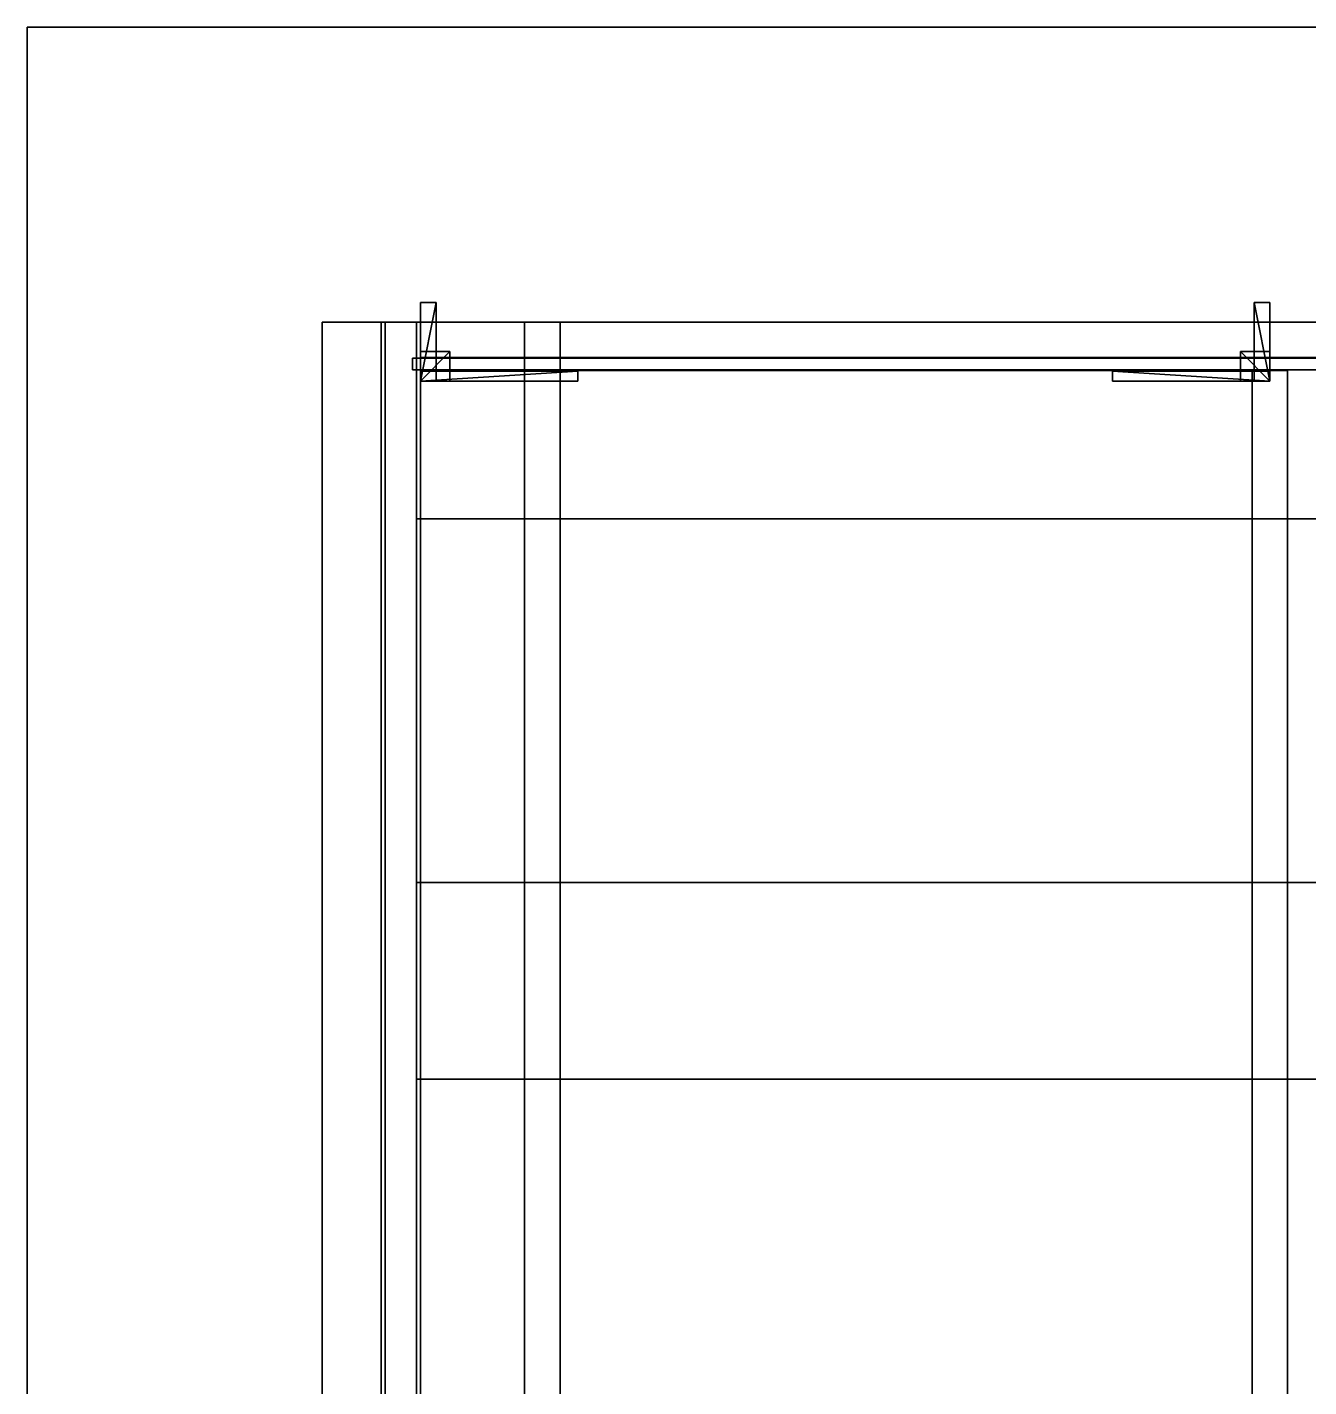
# Model space of a CAD drawing. Extents: x 0 to 5507, y -6518 to 0.
# Drawn here: x 0 to 652, y -692 to 0 of the extents above; entities that cross this region are included whole.
import ezdxf

# ---------------------------------------------------------------- set-up
doc = ezdxf.new("R2010")
doc.units = 0
for name, color, linetype in [('LAYER0', 7, 'CONTINUOUS'), ('LAYER183', 7, 'CONTINUOUS'), ('LAYER221', 7, 'CONTINUOUS'), ('LAYER223', 2, 'CONTINUOUS'), ('LAYER224', 7, 'CONTINUOUS'), ('LAYER225', 253, 'CONTINUOUS'), ('LAYER226', 253, 'CONTINUOUS'), ('LAYER227', 253, 'CONTINUOUS'), ('LAYER228', 253, 'CONTINUOUS'), ('LAYER229', 253, 'CONTINUOUS'), ('LAYER230', 253, 'CONTINUOUS'), ('LAYER239', 2, 'CONTINUOUS'), ('LAYER240', 7, 'CONTINUOUS'), ('LAYER241', 253, 'CONTINUOUS'), ('LAYER242', 253, 'CONTINUOUS'), ('LAYER243', 253, 'CONTINUOUS'), ('LAYER244', 253, 'CONTINUOUS'), ('LAYER245', 253, 'CONTINUOUS'), ('LAYER246', 253, 'CONTINUOUS'), ('LAYER247', 7, 'CONTINUOUS'), ('LAYER248', 7, 'CONTINUOUS'), ('LAYER263', 7, 'CONTINUOUS'), ('LAYER264', 7, 'CONTINUOUS'), ('LAYER265', 7, 'CONTINUOUS'), ('LAYER266', 7, 'CONTINUOUS'), ('LAYER267', 7, 'CONTINUOUS'), ('LAYER268', 7, 'CONTINUOUS'), ('LAYER270', 7, 'CONTINUOUS'), ('LAYER584', 7, 'CONTINUOUS'), ('LAYER585', 254, 'CONTINUOUS'), ('LAYER589', 7, 'CONTINUOUS')]:
    doc.layers.add(name, color=color, linetype=linetype)

msp = doc.modelspace()

# ---------------------------------------------------------------- linework, layer by layer
at = {"layer": 'LAYER0', "invisible_edges": 1}
for points in [[(5507, 0), (0, -6518), (0, 0), (5507, 0)], [(0, 0, 5), (5507, 0), (0, 0), (0, 0, 5)], [(5507, 0), (0, 0, 5), (5507, 0, 5), (5507, 0)], [(0, 0, 5), (0, -6518), (0, -6518, 5), (0, 0, 5)], [(0, -6518), (0, 0, 5), (0, 0), (0, -6518)], [(5507, -6518, 5), (0, 0, 5), (0, -6518, 5), (5507, -6518, 5)], [(0, 0, 5), (5507, -6518, 5), (5507, 0, 5), (0, 0, 5)], [(0, -6518), (5507, 0), (5507, -6518), (0, -6518)]]:
    msp.add_3dface(points, dxfattribs=at)
at = {"layer": 'LAYER183'}
for points, invisible_edges in [([(0, 0, 5), (150, -150, 5), (0, -3849, 5), (0, 0, 5)], 3), ([(150, -150, 5), (0, 0, 5), (1916, 0, 5), (150, -150, 5)], 5), ([(0, 0, 2340), (1916, 0, 5), (0, 0, 5), (0, 0, 2340)], 1), ([(1916, 0, 5), (0, 0, 2340), (1916, 0, 2340), (1916, 0, 5)], 1), ([(0, 0, 2340), (0, -3849, 5), (0, -3849, 2340), (0, 0, 2340)], 1), ([(0, -3849, 5), (0, 0, 2340), (0, 0, 5), (0, -3849, 5)], 1), ([(150, -3849, 2340), (0, 0, 2340), (0, -3849, 2340), (150, -3849, 2340)], 1), ([(0, 0, 2340), (150, -3849, 2340), (150, -150, 2340), (0, 0, 2340)], 5), ([(0, 0, 2340), (150, -150, 2340), (1916, 0, 2340), (0, 0, 2340)], 3), ([(150, -150, 5), (1916, 0, 5), (1766, -150, 5), (150, -150, 5)], 3), ([(1916, 0, 2340), (150, -150, 2340), (1766, -150, 2340), (1916, 0, 2340)], 5), ([(150, -3849, 5), (0, -3849, 5), (150, -150, 5), (150, -3849, 5)], 2), ([(150, -150, 5), (150, -3849, 2340), (150, -3849, 5), (150, -150, 5)], 1), ([(150, -3849, 2340), (150, -150, 5), (150, -150, 2340), (150, -3849, 2340)], 1), ([(1766, -150, 2340), (150, -150, 5), (1766, -150, 5), (1766, -150, 2340)], 1), ([(150, -150, 5), (1766, -150, 2340), (150, -150, 2340), (150, -150, 5)], 1)]:
    msp.add_3dface(points, dxfattribs=dict(at, invisible_edges=invisible_edges))
at = {"layer": 'LAYER221', "invisible_edges": 1}
for points in [[(181.9999, -150, 905), (199.9999, -800, 905), (181.9999, -800, 905), (181.9999, -150, 905)], [(199.9999, -800, 905), (181.9999, -150, 905), (199.9999, -150, 905), (199.9999, -800, 905)], [(199.9999, -150, 2290), (181.9999, -800, 2290), (199.9999, -800, 2290), (199.9999, -150, 2290)], [(181.9999, -800, 2290), (199.9999, -150, 2290), (181.9999, -150, 2290), (181.9999, -800, 2290)], [(181.9999, -150, 905), (199.9999, -150, 2290), (199.9999, -150, 905), (181.9999, -150, 905)], [(199.9999, -150, 2290), (181.9999, -150, 905), (181.9999, -150, 2290), (199.9999, -150, 2290)], [(181.9999, -800, 2290), (181.9999, -150, 905), (181.9999, -800, 905), (181.9999, -800, 2290)], [(181.9999, -150, 905), (181.9999, -800, 2290), (181.9999, -150, 2290), (181.9999, -150, 905)], [(199.9999, -150, 2290), (199.9999, -800, 905), (199.9999, -150, 905), (199.9999, -150, 2290)], [(199.9999, -800, 905), (199.9999, -150, 2290), (199.9999, -800, 2290), (199.9999, -800, 905)]]:
    msp.add_3dface(points, dxfattribs=at)
at = {"layer": 'LAYER223'}
for points in [[(279.9999, -180, 2259.5), (279.9999, -175, 2259.5), (199.9999, -180, 2259.5), (279.9999, -180, 2259.5)], [(199.9999, -180, 2259.5), (279.9999, -175, 2259.5), (199.9999, -175, 2259.5), (199.9999, -180, 2259.5)], [(199.9999, -180, 2259.5), (199.9999, -175, 2259.5), (199.9999, -180, 2236.5), (199.9999, -180, 2259.5)], [(199.9999, -180, 2236.5), (199.9999, -175, 2259.5), (199.9999, -175, 2236.5), (199.9999, -180, 2236.5)], [(279.9999, -180, 2236.5), (199.9999, -180, 2236.5), (279.9999, -175, 2236.5), (279.9999, -180, 2236.5)], [(279.9999, -175, 2236.5), (199.9999, -180, 2236.5), (199.9999, -175, 2236.5), (279.9999, -175, 2236.5)], [(279.9999, -175, 2236.5), (199.9999, -175, 2236.5), (279.9999, -175, 2259.5), (279.9999, -175, 2236.5)], [(279.9999, -175, 2259.5), (199.9999, -175, 2236.5), (199.9999, -175, 2259.5), (279.9999, -175, 2259.5)], [(279.9999, -180, 2236.5), (279.9999, -175, 2236.5), (279.9999, -180, 2259.5), (279.9999, -180, 2236.5)], [(279.9999, -180, 2259.5), (279.9999, -175, 2236.5), (279.9999, -175, 2259.5), (279.9999, -180, 2259.5)], [(279.9999, -180, 2259.5), (199.9999, -180, 2259.5), (279.9999, -180, 2236.5), (279.9999, -180, 2259.5)], [(279.9999, -180, 2236.5), (199.9999, -180, 2259.5), (199.9999, -180, 2236.5), (279.9999, -180, 2236.5)]]:
    msp.add_3dface(points, dxfattribs=at)
at = {"layer": 'LAYER224', "invisible_edges": 1}
for points in [[(199.9999, -175, 2259.5), (279.9999, -180, 2259.5), (279.9999, -175, 2259.5), (199.9999, -175, 2259.5)], [(279.9999, -180, 2259.5), (199.9999, -175, 2259.5), (199.9999, -180, 2259.5), (279.9999, -180, 2259.5)], [(199.9999, -180, 2236.5), (279.9999, -175, 2236.5), (279.9999, -180, 2236.5), (199.9999, -180, 2236.5)], [(279.9999, -175, 2236.5), (199.9999, -180, 2236.5), (199.9999, -175, 2236.5), (279.9999, -175, 2236.5)], [(199.9999, -175, 2259.5), (199.9999, -180, 2236.5), (199.9999, -180, 2259.5), (199.9999, -175, 2259.5)], [(199.9999, -180, 2236.5), (199.9999, -175, 2259.5), (199.9999, -175, 2236.5), (199.9999, -180, 2236.5)], [(279.9999, -175, 2236.5), (199.9999, -175, 2259.5), (279.9999, -175, 2259.5), (279.9999, -175, 2236.5)], [(199.9999, -175, 2259.5), (279.9999, -175, 2236.5), (199.9999, -175, 2236.5), (199.9999, -175, 2259.5)], [(279.9999, -175, 2236.5), (279.9999, -180, 2259.5), (279.9999, -180, 2236.5), (279.9999, -175, 2236.5)], [(279.9999, -180, 2259.5), (279.9999, -175, 2236.5), (279.9999, -175, 2259.5), (279.9999, -180, 2259.5)], [(199.9999, -180, 2236.5), (279.9999, -180, 2259.5), (199.9999, -180, 2259.5), (199.9999, -180, 2236.5)], [(279.9999, -180, 2259.5), (199.9999, -180, 2236.5), (279.9999, -180, 2236.5), (279.9999, -180, 2259.5)]]:
    msp.add_3dface(points, dxfattribs=at)
at = {"layer": 'LAYER225'}
for points in [[(214.9999, -180, 2259.5), (214.9999, -165, 2259.5), (199.9999, -180, 2259.5), (214.9999, -180, 2259.5)], [(199.9999, -180, 2259.5), (214.9999, -165, 2259.5), (199.9999, -165, 2259.5), (199.9999, -180, 2259.5)], [(199.9999, -180, 2259.5), (199.9999, -165, 2259.5), (199.9999, -180, 2244.5), (199.9999, -180, 2259.5)], [(199.9999, -180, 2244.5), (199.9999, -165, 2259.5), (199.9999, -165, 2244.5), (199.9999, -180, 2244.5)], [(214.9999, -180, 2244.5), (199.9999, -180, 2244.5), (214.9999, -165, 2244.5), (214.9999, -180, 2244.5)], [(214.9999, -165, 2244.5), (199.9999, -180, 2244.5), (199.9999, -165, 2244.5), (214.9999, -165, 2244.5)], [(214.9999, -165, 2244.5), (199.9999, -165, 2244.5), (214.9999, -165, 2259.5), (214.9999, -165, 2244.5)], [(214.9999, -165, 2259.5), (199.9999, -165, 2244.5), (199.9999, -165, 2259.5), (214.9999, -165, 2259.5)], [(214.9999, -180, 2244.5), (214.9999, -165, 2244.5), (214.9999, -180, 2259.5), (214.9999, -180, 2244.5)], [(214.9999, -180, 2259.5), (214.9999, -165, 2244.5), (214.9999, -165, 2259.5), (214.9999, -180, 2259.5)], [(214.9999, -180, 2259.5), (199.9999, -180, 2259.5), (214.9999, -180, 2244.5), (214.9999, -180, 2259.5)], [(214.9999, -180, 2244.5), (199.9999, -180, 2259.5), (199.9999, -180, 2244.5), (214.9999, -180, 2244.5)]]:
    msp.add_3dface(points, dxfattribs=at)
at = {"layer": 'LAYER226'}
for points in [[(214.9999, -180, 2259.5), (214.9999, -165, 2259.5), (199.9999, -180, 2259.5), (214.9999, -180, 2259.5)], [(199.9999, -180, 2259.5), (214.9999, -165, 2259.5), (199.9999, -165, 2259.5), (199.9999, -180, 2259.5)], [(199.9999, -180, 2259.5), (199.9999, -165, 2259.5), (199.9999, -180, 2244.5), (199.9999, -180, 2259.5)], [(199.9999, -180, 2244.5), (199.9999, -165, 2259.5), (199.9999, -165, 2244.5), (199.9999, -180, 2244.5)], [(214.9999, -180, 2244.5), (199.9999, -180, 2244.5), (214.9999, -165, 2244.5), (214.9999, -180, 2244.5)], [(214.9999, -165, 2244.5), (199.9999, -180, 2244.5), (199.9999, -165, 2244.5), (214.9999, -165, 2244.5)], [(214.9999, -165, 2244.5), (199.9999, -165, 2244.5), (214.9999, -165, 2259.5), (214.9999, -165, 2244.5)], [(214.9999, -165, 2259.5), (199.9999, -165, 2244.5), (199.9999, -165, 2259.5), (214.9999, -165, 2259.5)], [(214.9999, -180, 2244.5), (214.9999, -165, 2244.5), (214.9999, -180, 2259.5), (214.9999, -180, 2244.5)], [(214.9999, -180, 2259.5), (214.9999, -165, 2244.5), (214.9999, -165, 2259.5), (214.9999, -180, 2259.5)], [(214.9999, -180, 2259.5), (199.9999, -180, 2259.5), (214.9999, -180, 2244.5), (214.9999, -180, 2259.5)], [(214.9999, -180, 2244.5), (199.9999, -180, 2259.5), (199.9999, -180, 2244.5), (214.9999, -180, 2244.5)]]:
    msp.add_3dface(points, dxfattribs=at)
at = {"layer": 'LAYER227'}
for points in [[(214.9999, -180, 2259.5), (214.9999, -165, 2259.5), (199.9999, -180, 2259.5), (214.9999, -180, 2259.5)], [(199.9999, -180, 2259.5), (214.9999, -165, 2259.5), (199.9999, -165, 2259.5), (199.9999, -180, 2259.5)], [(199.9999, -180, 2259.5), (199.9999, -165, 2259.5), (199.9999, -180, 2244.5), (199.9999, -180, 2259.5)], [(199.9999, -180, 2244.5), (199.9999, -165, 2259.5), (199.9999, -165, 2244.5), (199.9999, -180, 2244.5)], [(214.9999, -180, 2244.5), (199.9999, -180, 2244.5), (214.9999, -165, 2244.5), (214.9999, -180, 2244.5)], [(214.9999, -165, 2244.5), (199.9999, -180, 2244.5), (199.9999, -165, 2244.5), (214.9999, -165, 2244.5)], [(214.9999, -165, 2244.5), (199.9999, -165, 2244.5), (214.9999, -165, 2259.5), (214.9999, -165, 2244.5)], [(214.9999, -165, 2259.5), (199.9999, -165, 2244.5), (199.9999, -165, 2259.5), (214.9999, -165, 2259.5)], [(214.9999, -180, 2244.5), (214.9999, -165, 2244.5), (214.9999, -180, 2259.5), (214.9999, -180, 2244.5)], [(214.9999, -180, 2259.5), (214.9999, -165, 2244.5), (214.9999, -165, 2259.5), (214.9999, -180, 2259.5)], [(214.9999, -180, 2259.5), (199.9999, -180, 2259.5), (214.9999, -180, 2244.5), (214.9999, -180, 2259.5)], [(214.9999, -180, 2244.5), (199.9999, -180, 2259.5), (199.9999, -180, 2244.5), (214.9999, -180, 2244.5)]]:
    msp.add_3dface(points, dxfattribs=at)
at = {"layer": 'LAYER228'}
for points in [[(214.9999, -180, 2259.5), (214.9999, -165, 2259.5), (199.9999, -180, 2259.5), (214.9999, -180, 2259.5)], [(199.9999, -180, 2259.5), (214.9999, -165, 2259.5), (199.9999, -165, 2259.5), (199.9999, -180, 2259.5)], [(199.9999, -180, 2259.5), (199.9999, -165, 2259.5), (199.9999, -180, 2244.5), (199.9999, -180, 2259.5)], [(199.9999, -180, 2244.5), (199.9999, -165, 2259.5), (199.9999, -165, 2244.5), (199.9999, -180, 2244.5)], [(214.9999, -180, 2244.5), (199.9999, -180, 2244.5), (214.9999, -165, 2244.5), (214.9999, -180, 2244.5)], [(214.9999, -165, 2244.5), (199.9999, -180, 2244.5), (199.9999, -165, 2244.5), (214.9999, -165, 2244.5)], [(214.9999, -165, 2244.5), (199.9999, -165, 2244.5), (214.9999, -165, 2259.5), (214.9999, -165, 2244.5)], [(214.9999, -165, 2259.5), (199.9999, -165, 2244.5), (199.9999, -165, 2259.5), (214.9999, -165, 2259.5)], [(214.9999, -180, 2244.5), (214.9999, -165, 2244.5), (214.9999, -180, 2259.5), (214.9999, -180, 2244.5)], [(214.9999, -180, 2259.5), (214.9999, -165, 2244.5), (214.9999, -165, 2259.5), (214.9999, -180, 2259.5)], [(214.9999, -180, 2259.5), (199.9999, -180, 2259.5), (214.9999, -180, 2244.5), (214.9999, -180, 2259.5)], [(214.9999, -180, 2244.5), (199.9999, -180, 2259.5), (199.9999, -180, 2244.5), (214.9999, -180, 2244.5)]]:
    msp.add_3dface(points, dxfattribs=at)
at = {"layer": 'LAYER229'}
for points in [[(207.9999, -180, 2259.5), (207.9999, -140, 2259.5), (199.9999, -180, 2259.5), (207.9999, -180, 2259.5)], [(199.9999, -180, 2259.5), (207.9999, -140, 2259.5), (199.9999, -140, 2259.5), (199.9999, -180, 2259.5)], [(199.9999, -180, 2259.5), (199.9999, -140, 2259.5), (199.9999, -180, 2251.5), (199.9999, -180, 2259.5)], [(199.9999, -180, 2251.5), (199.9999, -140, 2259.5), (199.9999, -140, 2251.5), (199.9999, -180, 2251.5)], [(207.9999, -180, 2251.5), (199.9999, -180, 2251.5), (207.9999, -140, 2251.5), (207.9999, -180, 2251.5)], [(207.9999, -140, 2251.5), (199.9999, -180, 2251.5), (199.9999, -140, 2251.5), (207.9999, -140, 2251.5)], [(207.9999, -140, 2251.5), (199.9999, -140, 2251.5), (207.9999, -140, 2259.5), (207.9999, -140, 2251.5)], [(207.9999, -140, 2259.5), (199.9999, -140, 2251.5), (199.9999, -140, 2259.5), (207.9999, -140, 2259.5)], [(207.9999, -180, 2251.5), (207.9999, -140, 2251.5), (207.9999, -180, 2259.5), (207.9999, -180, 2251.5)], [(207.9999, -180, 2259.5), (207.9999, -140, 2251.5), (207.9999, -140, 2259.5), (207.9999, -180, 2259.5)], [(207.9999, -180, 2259.5), (199.9999, -180, 2259.5), (207.9999, -180, 2251.5), (207.9999, -180, 2259.5)], [(207.9999, -180, 2251.5), (199.9999, -180, 2259.5), (199.9999, -180, 2251.5), (207.9999, -180, 2251.5)]]:
    msp.add_3dface(points, dxfattribs=at)
at = {"layer": 'LAYER230'}
for points in [[(279.9999, -180, 2259.5), (279.9999, -175, 2259.5), (199.9999, -180, 2259.5), (279.9999, -180, 2259.5)], [(199.9999, -180, 2259.5), (279.9999, -175, 2259.5), (199.9999, -175, 2259.5), (199.9999, -180, 2259.5)], [(199.9999, -180, 2259.5), (199.9999, -175, 2259.5), (199.9999, -180, 2243.5), (199.9999, -180, 2259.5)], [(199.9999, -180, 2243.5), (199.9999, -175, 2259.5), (199.9999, -175, 2243.5), (199.9999, -180, 2243.5)], [(279.9999, -180, 2243.5), (199.9999, -180, 2243.5), (279.9999, -175, 2243.5), (279.9999, -180, 2243.5)], [(279.9999, -175, 2243.5), (199.9999, -180, 2243.5), (199.9999, -175, 2243.5), (279.9999, -175, 2243.5)], [(279.9999, -175, 2243.5), (199.9999, -175, 2243.5), (279.9999, -175, 2259.5), (279.9999, -175, 2243.5)], [(279.9999, -175, 2259.5), (199.9999, -175, 2243.5), (199.9999, -175, 2259.5), (279.9999, -175, 2259.5)], [(279.9999, -180, 2243.5), (279.9999, -175, 2243.5), (279.9999, -180, 2259.5), (279.9999, -180, 2243.5)], [(279.9999, -180, 2259.5), (279.9999, -175, 2243.5), (279.9999, -175, 2259.5), (279.9999, -180, 2259.5)], [(279.9999, -180, 2259.5), (199.9999, -180, 2259.5), (279.9999, -180, 2243.5), (279.9999, -180, 2259.5)], [(279.9999, -180, 2243.5), (199.9999, -180, 2259.5), (199.9999, -180, 2243.5), (279.9999, -180, 2243.5)]]:
    msp.add_3dface(points, dxfattribs=at)
at = {"layer": 'LAYER239'}
for points in [[(551.9999, -180, 2259.5), (551.9999, -175, 2236.5), (551.9999, -180, 2236.5), (551.9999, -180, 2259.5)], [(551.9999, -175, 2259.5), (551.9999, -175, 2236.5), (551.9999, -180, 2259.5), (551.9999, -175, 2259.5)], [(631.9999, -180, 2259.5), (551.9999, -175, 2259.5), (551.9999, -180, 2259.5), (631.9999, -180, 2259.5)], [(631.9999, -175, 2259.5), (551.9999, -175, 2259.5), (631.9999, -180, 2259.5), (631.9999, -175, 2259.5)], [(551.9999, -175, 2236.5), (631.9999, -180, 2236.5), (551.9999, -180, 2236.5), (551.9999, -175, 2236.5)], [(631.9999, -175, 2236.5), (631.9999, -180, 2236.5), (551.9999, -175, 2236.5), (631.9999, -175, 2236.5)], [(551.9999, -175, 2259.5), (631.9999, -175, 2236.5), (551.9999, -175, 2236.5), (551.9999, -175, 2259.5)], [(631.9999, -175, 2259.5), (631.9999, -175, 2236.5), (551.9999, -175, 2259.5), (631.9999, -175, 2259.5)], [(631.9999, -180, 2236.5), (631.9999, -175, 2259.5), (631.9999, -180, 2259.5), (631.9999, -180, 2236.5)], [(631.9999, -175, 2236.5), (631.9999, -175, 2259.5), (631.9999, -180, 2236.5), (631.9999, -175, 2236.5)], [(551.9999, -180, 2236.5), (631.9999, -180, 2259.5), (551.9999, -180, 2259.5), (551.9999, -180, 2236.5)], [(631.9999, -180, 2236.5), (631.9999, -180, 2259.5), (551.9999, -180, 2236.5), (631.9999, -180, 2236.5)]]:
    msp.add_3dface(points, dxfattribs=at)
at = {"layer": 'LAYER240', "invisible_edges": 1}
for points in [[(631.9999, -180, 2259.5), (551.9999, -175, 2259.5), (551.9999, -180, 2259.5), (631.9999, -180, 2259.5)], [(551.9999, -175, 2259.5), (631.9999, -180, 2259.5), (631.9999, -175, 2259.5), (551.9999, -175, 2259.5)], [(551.9999, -175, 2259.5), (551.9999, -180, 2236.5), (551.9999, -180, 2259.5), (551.9999, -175, 2259.5)], [(551.9999, -180, 2236.5), (551.9999, -175, 2259.5), (551.9999, -175, 2236.5), (551.9999, -180, 2236.5)], [(631.9999, -175, 2236.5), (551.9999, -180, 2236.5), (551.9999, -175, 2236.5), (631.9999, -175, 2236.5)], [(551.9999, -180, 2236.5), (631.9999, -175, 2236.5), (631.9999, -180, 2236.5), (551.9999, -180, 2236.5)], [(551.9999, -175, 2259.5), (631.9999, -175, 2236.5), (551.9999, -175, 2236.5), (551.9999, -175, 2259.5)], [(631.9999, -175, 2236.5), (551.9999, -175, 2259.5), (631.9999, -175, 2259.5), (631.9999, -175, 2236.5)], [(631.9999, -175, 2236.5), (631.9999, -180, 2259.5), (631.9999, -180, 2236.5), (631.9999, -175, 2236.5)], [(631.9999, -180, 2259.5), (631.9999, -175, 2236.5), (631.9999, -175, 2259.5), (631.9999, -180, 2259.5)], [(631.9999, -180, 2259.5), (551.9999, -180, 2236.5), (631.9999, -180, 2236.5), (631.9999, -180, 2259.5)], [(551.9999, -180, 2236.5), (631.9999, -180, 2259.5), (551.9999, -180, 2259.5), (551.9999, -180, 2236.5)]]:
    msp.add_3dface(points, dxfattribs=at)
at = {"layer": 'LAYER241'}
for points in [[(616.9999, -180, 2259.5), (616.9999, -165, 2244.5), (616.9999, -180, 2244.5), (616.9999, -180, 2259.5)], [(616.9999, -165, 2259.5), (616.9999, -165, 2244.5), (616.9999, -180, 2259.5), (616.9999, -165, 2259.5)], [(631.9999, -180, 2259.5), (616.9999, -165, 2259.5), (616.9999, -180, 2259.5), (631.9999, -180, 2259.5)], [(631.9999, -165, 2259.5), (616.9999, -165, 2259.5), (631.9999, -180, 2259.5), (631.9999, -165, 2259.5)], [(616.9999, -165, 2244.5), (631.9999, -180, 2244.5), (616.9999, -180, 2244.5), (616.9999, -165, 2244.5)], [(631.9999, -165, 2244.5), (631.9999, -180, 2244.5), (616.9999, -165, 2244.5), (631.9999, -165, 2244.5)], [(616.9999, -165, 2259.5), (631.9999, -165, 2244.5), (616.9999, -165, 2244.5), (616.9999, -165, 2259.5)], [(631.9999, -165, 2259.5), (631.9999, -165, 2244.5), (616.9999, -165, 2259.5), (631.9999, -165, 2259.5)], [(631.9999, -180, 2244.5), (631.9999, -165, 2259.5), (631.9999, -180, 2259.5), (631.9999, -180, 2244.5)], [(631.9999, -165, 2244.5), (631.9999, -165, 2259.5), (631.9999, -180, 2244.5), (631.9999, -165, 2244.5)], [(616.9999, -180, 2244.5), (631.9999, -180, 2259.5), (616.9999, -180, 2259.5), (616.9999, -180, 2244.5)], [(631.9999, -180, 2244.5), (631.9999, -180, 2259.5), (616.9999, -180, 2244.5), (631.9999, -180, 2244.5)]]:
    msp.add_3dface(points, dxfattribs=at)
at = {"layer": 'LAYER242'}
for points in [[(616.9999, -180, 2259.5), (616.9999, -165, 2244.5), (616.9999, -180, 2244.5), (616.9999, -180, 2259.5)], [(616.9999, -165, 2259.5), (616.9999, -165, 2244.5), (616.9999, -180, 2259.5), (616.9999, -165, 2259.5)], [(631.9999, -180, 2259.5), (616.9999, -165, 2259.5), (616.9999, -180, 2259.5), (631.9999, -180, 2259.5)], [(631.9999, -165, 2259.5), (616.9999, -165, 2259.5), (631.9999, -180, 2259.5), (631.9999, -165, 2259.5)], [(616.9999, -165, 2244.5), (631.9999, -180, 2244.5), (616.9999, -180, 2244.5), (616.9999, -165, 2244.5)], [(631.9999, -165, 2244.5), (631.9999, -180, 2244.5), (616.9999, -165, 2244.5), (631.9999, -165, 2244.5)], [(616.9999, -165, 2259.5), (631.9999, -165, 2244.5), (616.9999, -165, 2244.5), (616.9999, -165, 2259.5)], [(631.9999, -165, 2259.5), (631.9999, -165, 2244.5), (616.9999, -165, 2259.5), (631.9999, -165, 2259.5)], [(631.9999, -180, 2244.5), (631.9999, -165, 2259.5), (631.9999, -180, 2259.5), (631.9999, -180, 2244.5)], [(631.9999, -165, 2244.5), (631.9999, -165, 2259.5), (631.9999, -180, 2244.5), (631.9999, -165, 2244.5)], [(616.9999, -180, 2244.5), (631.9999, -180, 2259.5), (616.9999, -180, 2259.5), (616.9999, -180, 2244.5)], [(631.9999, -180, 2244.5), (631.9999, -180, 2259.5), (616.9999, -180, 2244.5), (631.9999, -180, 2244.5)]]:
    msp.add_3dface(points, dxfattribs=at)
at = {"layer": 'LAYER243'}
for points in [[(616.9999, -180, 2259.5), (616.9999, -165, 2244.5), (616.9999, -180, 2244.5), (616.9999, -180, 2259.5)], [(616.9999, -165, 2259.5), (616.9999, -165, 2244.5), (616.9999, -180, 2259.5), (616.9999, -165, 2259.5)], [(631.9999, -180, 2259.5), (616.9999, -165, 2259.5), (616.9999, -180, 2259.5), (631.9999, -180, 2259.5)], [(631.9999, -165, 2259.5), (616.9999, -165, 2259.5), (631.9999, -180, 2259.5), (631.9999, -165, 2259.5)], [(616.9999, -165, 2244.5), (631.9999, -180, 2244.5), (616.9999, -180, 2244.5), (616.9999, -165, 2244.5)], [(631.9999, -165, 2244.5), (631.9999, -180, 2244.5), (616.9999, -165, 2244.5), (631.9999, -165, 2244.5)], [(616.9999, -165, 2259.5), (631.9999, -165, 2244.5), (616.9999, -165, 2244.5), (616.9999, -165, 2259.5)], [(631.9999, -165, 2259.5), (631.9999, -165, 2244.5), (616.9999, -165, 2259.5), (631.9999, -165, 2259.5)], [(631.9999, -180, 2244.5), (631.9999, -165, 2259.5), (631.9999, -180, 2259.5), (631.9999, -180, 2244.5)], [(631.9999, -165, 2244.5), (631.9999, -165, 2259.5), (631.9999, -180, 2244.5), (631.9999, -165, 2244.5)], [(616.9999, -180, 2244.5), (631.9999, -180, 2259.5), (616.9999, -180, 2259.5), (616.9999, -180, 2244.5)], [(631.9999, -180, 2244.5), (631.9999, -180, 2259.5), (616.9999, -180, 2244.5), (631.9999, -180, 2244.5)]]:
    msp.add_3dface(points, dxfattribs=at)
at = {"layer": 'LAYER244'}
for points in [[(616.9999, -180, 2259.5), (616.9999, -165, 2244.5), (616.9999, -180, 2244.5), (616.9999, -180, 2259.5)], [(616.9999, -165, 2259.5), (616.9999, -165, 2244.5), (616.9999, -180, 2259.5), (616.9999, -165, 2259.5)], [(631.9999, -180, 2259.5), (616.9999, -165, 2259.5), (616.9999, -180, 2259.5), (631.9999, -180, 2259.5)], [(631.9999, -165, 2259.5), (616.9999, -165, 2259.5), (631.9999, -180, 2259.5), (631.9999, -165, 2259.5)], [(616.9999, -165, 2244.5), (631.9999, -180, 2244.5), (616.9999, -180, 2244.5), (616.9999, -165, 2244.5)], [(631.9999, -165, 2244.5), (631.9999, -180, 2244.5), (616.9999, -165, 2244.5), (631.9999, -165, 2244.5)], [(616.9999, -165, 2259.5), (631.9999, -165, 2244.5), (616.9999, -165, 2244.5), (616.9999, -165, 2259.5)], [(631.9999, -165, 2259.5), (631.9999, -165, 2244.5), (616.9999, -165, 2259.5), (631.9999, -165, 2259.5)], [(631.9999, -180, 2244.5), (631.9999, -165, 2259.5), (631.9999, -180, 2259.5), (631.9999, -180, 2244.5)], [(631.9999, -165, 2244.5), (631.9999, -165, 2259.5), (631.9999, -180, 2244.5), (631.9999, -165, 2244.5)], [(616.9999, -180, 2244.5), (631.9999, -180, 2259.5), (616.9999, -180, 2259.5), (616.9999, -180, 2244.5)], [(631.9999, -180, 2244.5), (631.9999, -180, 2259.5), (616.9999, -180, 2244.5), (631.9999, -180, 2244.5)]]:
    msp.add_3dface(points, dxfattribs=at)
at = {"layer": 'LAYER245'}
for points in [[(623.9999, -180, 2259.5), (623.9999, -140, 2251.5), (623.9999, -180, 2251.5), (623.9999, -180, 2259.5)], [(623.9999, -140, 2259.5), (623.9999, -140, 2251.5), (623.9999, -180, 2259.5), (623.9999, -140, 2259.5)], [(631.9999, -180, 2259.5), (623.9999, -140, 2259.5), (623.9999, -180, 2259.5), (631.9999, -180, 2259.5)], [(631.9999, -140, 2259.5), (623.9999, -140, 2259.5), (631.9999, -180, 2259.5), (631.9999, -140, 2259.5)], [(623.9999, -140, 2251.5), (631.9999, -180, 2251.5), (623.9999, -180, 2251.5), (623.9999, -140, 2251.5)], [(631.9999, -140, 2251.5), (631.9999, -180, 2251.5), (623.9999, -140, 2251.5), (631.9999, -140, 2251.5)], [(623.9999, -140, 2259.5), (631.9999, -140, 2251.5), (623.9999, -140, 2251.5), (623.9999, -140, 2259.5)], [(631.9999, -140, 2259.5), (631.9999, -140, 2251.5), (623.9999, -140, 2259.5), (631.9999, -140, 2259.5)], [(631.9999, -180, 2251.5), (631.9999, -140, 2259.5), (631.9999, -180, 2259.5), (631.9999, -180, 2251.5)], [(631.9999, -140, 2251.5), (631.9999, -140, 2259.5), (631.9999, -180, 2251.5), (631.9999, -140, 2251.5)], [(623.9999, -180, 2251.5), (631.9999, -180, 2259.5), (623.9999, -180, 2259.5), (623.9999, -180, 2251.5)], [(631.9999, -180, 2251.5), (631.9999, -180, 2259.5), (623.9999, -180, 2251.5), (631.9999, -180, 2251.5)]]:
    msp.add_3dface(points, dxfattribs=at)
at = {"layer": 'LAYER246'}
for points in [[(551.9999, -180, 2259.5), (551.9999, -175, 2243.5), (551.9999, -180, 2243.5), (551.9999, -180, 2259.5)], [(551.9999, -175, 2259.5), (551.9999, -175, 2243.5), (551.9999, -180, 2259.5), (551.9999, -175, 2259.5)], [(631.9999, -180, 2259.5), (551.9999, -175, 2259.5), (551.9999, -180, 2259.5), (631.9999, -180, 2259.5)], [(631.9999, -175, 2259.5), (551.9999, -175, 2259.5), (631.9999, -180, 2259.5), (631.9999, -175, 2259.5)], [(551.9999, -175, 2243.5), (631.9999, -180, 2243.5), (551.9999, -180, 2243.5), (551.9999, -175, 2243.5)], [(631.9999, -175, 2243.5), (631.9999, -180, 2243.5), (551.9999, -175, 2243.5), (631.9999, -175, 2243.5)], [(551.9999, -175, 2259.5), (631.9999, -175, 2243.5), (551.9999, -175, 2243.5), (551.9999, -175, 2259.5)], [(631.9999, -175, 2259.5), (631.9999, -175, 2243.5), (551.9999, -175, 2259.5), (631.9999, -175, 2259.5)], [(631.9999, -180, 2243.5), (631.9999, -175, 2259.5), (631.9999, -180, 2259.5), (631.9999, -180, 2243.5)], [(631.9999, -175, 2243.5), (631.9999, -175, 2259.5), (631.9999, -180, 2243.5), (631.9999, -175, 2243.5)], [(551.9999, -180, 2243.5), (631.9999, -180, 2259.5), (551.9999, -180, 2259.5), (551.9999, -180, 2243.5)], [(631.9999, -180, 2243.5), (631.9999, -180, 2259.5), (551.9999, -180, 2243.5), (631.9999, -180, 2243.5)]]:
    msp.add_3dface(points, dxfattribs=at)
at = {"layer": 'LAYER247', "invisible_edges": 1}
for points in [[(1064, -150, 906), (199.9999, -800, 906), (199.9999, -150, 906), (1064, -150, 906)], [(199.9999, -800, 906), (1064, -150, 906), (1064, -800, 906), (199.9999, -800, 906)], [(199.9999, -150, 924), (199.9999, -800, 906), (199.9999, -800, 924), (199.9999, -150, 924)], [(199.9999, -800, 906), (199.9999, -150, 924), (199.9999, -150, 906), (199.9999, -800, 906)], [(199.9999, -150, 924), (1064, -150, 906), (199.9999, -150, 906), (199.9999, -150, 924)], [(1064, -150, 906), (199.9999, -150, 924), (1064, -150, 924), (1064, -150, 906)], [(1064, -800, 924), (199.9999, -150, 924), (199.9999, -800, 924), (1064, -800, 924)], [(199.9999, -150, 924), (1064, -800, 924), (1064, -150, 924), (199.9999, -150, 924)]]:
    msp.add_3dface(points, dxfattribs=at)
at = {"layer": 'LAYER248', "invisible_edges": 1}
for points in [[(199.9999, -150, 2289), (1064, -800, 2289), (1064, -150, 2289), (199.9999, -150, 2289)], [(1064, -800, 2289), (199.9999, -150, 2289), (199.9999, -800, 2289), (1064, -800, 2289)], [(199.9999, -150, 2289), (199.9999, -800, 2271), (199.9999, -800, 2289), (199.9999, -150, 2289)], [(199.9999, -800, 2271), (199.9999, -150, 2289), (199.9999, -150, 2271), (199.9999, -800, 2271)], [(1064, -150, 2271), (199.9999, -150, 2289), (1064, -150, 2289), (1064, -150, 2271)], [(199.9999, -150, 2289), (1064, -150, 2271), (199.9999, -150, 2271), (199.9999, -150, 2289)], [(199.9999, -800, 2271), (1064, -150, 2271), (1064, -800, 2271), (199.9999, -800, 2271)], [(1064, -150, 2271), (199.9999, -800, 2271), (199.9999, -150, 2271), (1064, -150, 2271)]]:
    msp.add_3dface(points, dxfattribs=at)
at = {"layer": 'LAYER263', "invisible_edges": 1}
for points in [[(195.9999, -168.2998, 920), (1068, -174.2998, 920), (195.9999, -174.2998, 920), (195.9999, -168.2998, 920)], [(1068, -174.2998, 920), (195.9999, -168.2998, 920), (1068, -168.2998, 920), (1068, -174.2998, 920)], [(195.9999, -174.2998, 2275), (195.9999, -168.2998, 920), (195.9999, -174.2998, 920), (195.9999, -174.2998, 2275)], [(195.9999, -168.2998, 920), (195.9999, -174.2998, 2275), (195.9999, -168.2998, 2275), (195.9999, -168.2998, 920)], [(1068, -168.2998, 2275), (195.9999, -174.2998, 2275), (1068, -174.2998, 2275), (1068, -168.2998, 2275)], [(195.9999, -174.2998, 2275), (1068, -168.2998, 2275), (195.9999, -168.2998, 2275), (195.9999, -174.2998, 2275)], [(195.9999, -168.2998, 920), (1068, -168.2998, 2275), (1068, -168.2998, 920), (195.9999, -168.2998, 920)], [(1068, -168.2998, 2275), (195.9999, -168.2998, 920), (195.9999, -168.2998, 2275), (1068, -168.2998, 2275)], [(195.9999, -174.2998, 2275), (1068, -174.2998, 920), (1068, -174.2998, 2275), (195.9999, -174.2998, 2275)], [(1068, -174.2998, 920), (195.9999, -174.2998, 2275), (195.9999, -174.2998, 920), (1068, -174.2998, 920)]]:
    msp.add_3dface(points, dxfattribs=at)
at = {"layer": 'LAYER264', "invisible_edges": 1}
for points in [[(1064, -150, 2271), (199.9999, -150, 2151), (199.9999, -150, 2271), (1064, -150, 2271)], [(199.9999, -150, 2151), (1064, -150, 2271), (1064, -150, 2151), (199.9999, -150, 2151)], [(199.9999, -168, 2271), (199.9999, -150, 2151), (199.9999, -168, 2151), (199.9999, -168, 2271)], [(199.9999, -150, 2151), (199.9999, -168, 2271), (199.9999, -150, 2271), (199.9999, -150, 2151)], [(1064, -168, 2151), (199.9999, -150, 2151), (1064, -150, 2151), (1064, -168, 2151)], [(199.9999, -150, 2151), (1064, -168, 2151), (199.9999, -168, 2151), (199.9999, -150, 2151)], [(199.9999, -168, 2271), (1064, -150, 2271), (199.9999, -150, 2271), (199.9999, -168, 2271)], [(1064, -150, 2271), (199.9999, -168, 2271), (1064, -168, 2271), (1064, -150, 2271)], [(1064, -168, 2151), (199.9999, -168, 2271), (199.9999, -168, 2151), (1064, -168, 2151)], [(199.9999, -168, 2271), (1064, -168, 2151), (1064, -168, 2271), (199.9999, -168, 2271)]]:
    msp.add_3dface(points, dxfattribs=at)
at = {"layer": 'LAYER265', "invisible_edges": 1}
for points in [[(622.9999, -174.6001, 924), (640.9999, -800, 924), (622.9999, -800, 924), (622.9999, -174.6001, 924)], [(640.9999, -800, 924), (622.9999, -174.6001, 924), (640.9999, -174.6001, 924), (640.9999, -800, 924)], [(640.9999, -174.6001, 2271), (622.9999, -800, 2271), (640.9999, -800, 2271), (640.9999, -174.6001, 2271)], [(622.9999, -800, 2271), (640.9999, -174.6001, 2271), (622.9999, -174.6001, 2271), (622.9999, -800, 2271)], [(622.9999, -174.6001, 924), (640.9999, -174.6001, 2271), (640.9999, -174.6001, 924), (622.9999, -174.6001, 924)], [(640.9999, -174.6001, 2271), (622.9999, -174.6001, 924), (622.9999, -174.6001, 2271), (640.9999, -174.6001, 2271)], [(622.9999, -800, 2271), (622.9999, -174.6001, 924), (622.9999, -800, 924), (622.9999, -800, 2271)], [(622.9999, -174.6001, 924), (622.9999, -800, 2271), (622.9999, -174.6001, 2271), (622.9999, -174.6001, 924)], [(640.9999, -174.6001, 2271), (640.9999, -800, 924), (640.9999, -174.6001, 924), (640.9999, -174.6001, 2271)], [(640.9999, -800, 924), (640.9999, -174.6001, 2271), (640.9999, -800, 2271), (640.9999, -800, 924)]]:
    msp.add_3dface(points, dxfattribs=at)
at = {"layer": 'LAYER266', "invisible_edges": 1}
for points in [[(199.9999, -174.6001, 1265.25), (622.9999, -800, 1265.25), (622.9999, -174.6001, 1265.25), (199.9999, -174.6001, 1265.25)], [(622.9999, -800, 1265.25), (199.9999, -174.6001, 1265.25), (199.9999, -800, 1265.25), (622.9999, -800, 1265.25)], [(199.9999, -174.6001, 1265.25), (199.9999, -800, 1247.25), (199.9999, -800, 1265.25), (199.9999, -174.6001, 1265.25)], [(199.9999, -800, 1247.25), (199.9999, -174.6001, 1265.25), (199.9999, -174.6001, 1247.25), (199.9999, -800, 1247.25)], [(622.9999, -174.6001, 1247.25), (199.9999, -174.6001, 1265.25), (622.9999, -174.6001, 1265.25), (622.9999, -174.6001, 1247.25)], [(199.9999, -174.6001, 1265.25), (622.9999, -174.6001, 1247.25), (199.9999, -174.6001, 1247.25), (199.9999, -174.6001, 1265.25)], [(199.9999, -800, 1247.25), (622.9999, -174.6001, 1247.25), (622.9999, -800, 1247.25), (199.9999, -800, 1247.25)], [(622.9999, -174.6001, 1247.25), (199.9999, -800, 1247.25), (199.9999, -174.6001, 1247.25), (622.9999, -174.6001, 1247.25)], [(622.9999, -174.6001, 1247.25), (622.9999, -800, 1265.25), (622.9999, -800, 1247.25), (622.9999, -174.6001, 1247.25)], [(622.9999, -800, 1265.25), (622.9999, -174.6001, 1247.25), (622.9999, -174.6001, 1265.25), (622.9999, -800, 1265.25)]]:
    msp.add_3dface(points, dxfattribs=at)
at = {"layer": 'LAYER267', "invisible_edges": 1}
for points in [[(199.9999, -174.6001, 1660.12), (622.9999, -800, 1660.12), (622.9999, -174.6001, 1660.12), (199.9999, -174.6001, 1660.12)], [(622.9999, -800, 1660.12), (199.9999, -174.6001, 1660.12), (199.9999, -800, 1660.12), (622.9999, -800, 1660.12)], [(199.9999, -174.6001, 1660.12), (199.9999, -800, 1642.12), (199.9999, -800, 1660.12), (199.9999, -174.6001, 1660.12)], [(199.9999, -800, 1642.12), (199.9999, -174.6001, 1660.12), (199.9999, -174.6001, 1642.12), (199.9999, -800, 1642.12)], [(622.9999, -174.6001, 1642.12), (199.9999, -174.6001, 1660.12), (622.9999, -174.6001, 1660.12), (622.9999, -174.6001, 1642.12)], [(199.9999, -174.6001, 1660.12), (622.9999, -174.6001, 1642.12), (199.9999, -174.6001, 1642.12), (199.9999, -174.6001, 1660.12)], [(199.9999, -800, 1642.12), (622.9999, -174.6001, 1642.12), (622.9999, -800, 1642.12), (199.9999, -800, 1642.12)], [(622.9999, -174.6001, 1642.12), (199.9999, -800, 1642.12), (199.9999, -174.6001, 1642.12), (622.9999, -174.6001, 1642.12)], [(622.9999, -174.6001, 1642.12), (622.9999, -800, 1660.12), (622.9999, -800, 1642.12), (622.9999, -174.6001, 1642.12)], [(622.9999, -800, 1660.12), (622.9999, -174.6001, 1642.12), (622.9999, -174.6001, 1660.12), (622.9999, -800, 1660.12)]]:
    msp.add_3dface(points, dxfattribs=at)
at = {"layer": 'LAYER268', "invisible_edges": 1}
for points in [[(199.9999, -174.6001, 1947.75), (622.9999, -800, 1947.75), (622.9999, -174.6001, 1947.75), (199.9999, -174.6001, 1947.75)], [(622.9999, -800, 1947.75), (199.9999, -174.6001, 1947.75), (199.9999, -800, 1947.75), (622.9999, -800, 1947.75)], [(199.9999, -174.6001, 1947.75), (199.9999, -800, 1929.75), (199.9999, -800, 1947.75), (199.9999, -174.6001, 1947.75)], [(199.9999, -800, 1929.75), (199.9999, -174.6001, 1947.75), (199.9999, -174.6001, 1929.75), (199.9999, -800, 1929.75)], [(622.9999, -174.6001, 1929.75), (199.9999, -174.6001, 1947.75), (622.9999, -174.6001, 1947.75), (622.9999, -174.6001, 1929.75)], [(199.9999, -174.6001, 1947.75), (622.9999, -174.6001, 1929.75), (199.9999, -174.6001, 1929.75), (199.9999, -174.6001, 1947.75)], [(199.9999, -800, 1929.75), (622.9999, -174.6001, 1929.75), (622.9999, -800, 1929.75), (199.9999, -800, 1929.75)], [(622.9999, -174.6001, 1929.75), (199.9999, -800, 1929.75), (199.9999, -174.6001, 1929.75), (622.9999, -174.6001, 1929.75)], [(622.9999, -174.6001, 1929.75), (622.9999, -800, 1947.75), (622.9999, -800, 1929.75), (622.9999, -174.6001, 1929.75)], [(622.9999, -800, 1947.75), (622.9999, -174.6001, 1929.75), (622.9999, -174.6001, 1947.75), (622.9999, -800, 1947.75)]]:
    msp.add_3dface(points, dxfattribs=at)
at = {"layer": 'LAYER270', "invisible_edges": 1}
for points in [[(198, -150, 905), (1064, -250, 905), (1064, -150, 905), (198, -150, 905)], [(1064, -250, 905), (198, -150, 905), (198, -250, 905), (1064, -250, 905)], [(198, -150, 905), (198, -250, 887), (198, -250, 905), (198, -150, 905)], [(198, -250, 887), (198, -150, 905), (198, -150, 887), (198, -250, 887)], [(1064, -150, 887), (198, -150, 905), (1064, -150, 905), (1064, -150, 887)], [(198, -150, 905), (1064, -150, 887), (198, -150, 887), (198, -150, 905)], [(198, -250, 887), (1064, -150, 887), (1064, -250, 887), (198, -250, 887)], [(1064, -150, 887), (198, -250, 887), (198, -150, 887), (1064, -150, 887)], [(198, -250, 887), (1064, -250, 905), (198, -250, 905), (198, -250, 887)], [(1064, -250, 905), (198, -250, 887), (1064, -250, 887), (1064, -250, 905)]]:
    msp.add_3dface(points, dxfattribs=at)
at = {"layer": 'LAYER584', "invisible_edges": 1}
for points in [[(253, -150, 5), (271, -800, 5), (253, -800, 5), (253, -150, 5)], [(271, -800, 5), (253, -150, 5), (271, -150, 5), (271, -800, 5)], [(271, -150, 887), (253, -800, 887), (271, -800, 887), (271, -150, 887)], [(253, -800, 887), (271, -150, 887), (253, -150, 887), (253, -800, 887)], [(253, -150, 5), (271, -150, 887), (271, -150, 5), (253, -150, 5)], [(271, -150, 887), (253, -150, 5), (253, -150, 887), (271, -150, 887)], [(253, -800, 887), (253, -150, 5), (253, -800, 5), (253, -800, 887)], [(253, -150, 5), (253, -800, 887), (253, -150, 887), (253, -150, 5)], [(271, -150, 887), (271, -800, 5), (271, -150, 5), (271, -150, 887)], [(271, -800, 5), (271, -150, 887), (271, -800, 887), (271, -800, 5)]]:
    msp.add_3dface(points, dxfattribs=at)
at = {"layer": 'LAYER585', "invisible_edges": 1}
for points in [[(180, -150, 5), (198, -800, 5), (180, -800, 5), (180, -150, 5)], [(198, -800, 5), (180, -150, 5), (198, -150, 5), (198, -800, 5)], [(198, -150, 905), (180, -800, 905), (198, -800, 905), (198, -150, 905)], [(180, -800, 905), (198, -150, 905), (180, -150, 905), (180, -800, 905)], [(180, -150, 5), (198, -150, 905), (198, -150, 5), (180, -150, 5)], [(198, -150, 905), (180, -150, 5), (180, -150, 905), (198, -150, 905)], [(180, -800, 905), (180, -150, 5), (180, -800, 5), (180, -800, 905)], [(180, -150, 5), (180, -800, 905), (180, -150, 905), (180, -150, 5)], [(198, -150, 905), (198, -800, 5), (198, -150, 5), (198, -150, 905)], [(198, -800, 5), (198, -150, 905), (198, -800, 905), (198, -800, 5)]]:
    msp.add_3dface(points, dxfattribs=at)
at = {"layer": 'LAYER589', "invisible_edges": 1}
for points in [[(198, -435, 905), (1064, -535, 905), (1064, -435, 905), (198, -435, 905)], [(1064, -535, 905), (198, -435, 905), (198, -535, 905), (1064, -535, 905)], [(198, -435, 905), (198, -535, 887), (198, -535, 905), (198, -435, 905)], [(198, -535, 887), (198, -435, 905), (198, -435, 887), (198, -535, 887)], [(1064, -435, 887), (198, -435, 905), (1064, -435, 905), (1064, -435, 887)], [(198, -435, 905), (1064, -435, 887), (198, -435, 887), (198, -435, 905)], [(198, -535, 887), (1064, -435, 887), (1064, -535, 887), (198, -535, 887)], [(1064, -435, 887), (198, -535, 887), (198, -435, 887), (1064, -435, 887)], [(198, -535, 887), (1064, -535, 905), (198, -535, 905), (198, -535, 887)], [(1064, -535, 905), (198, -535, 887), (1064, -535, 887), (1064, -535, 905)]]:
    msp.add_3dface(points, dxfattribs=at)

doc.saveas('drawing.dxf')
